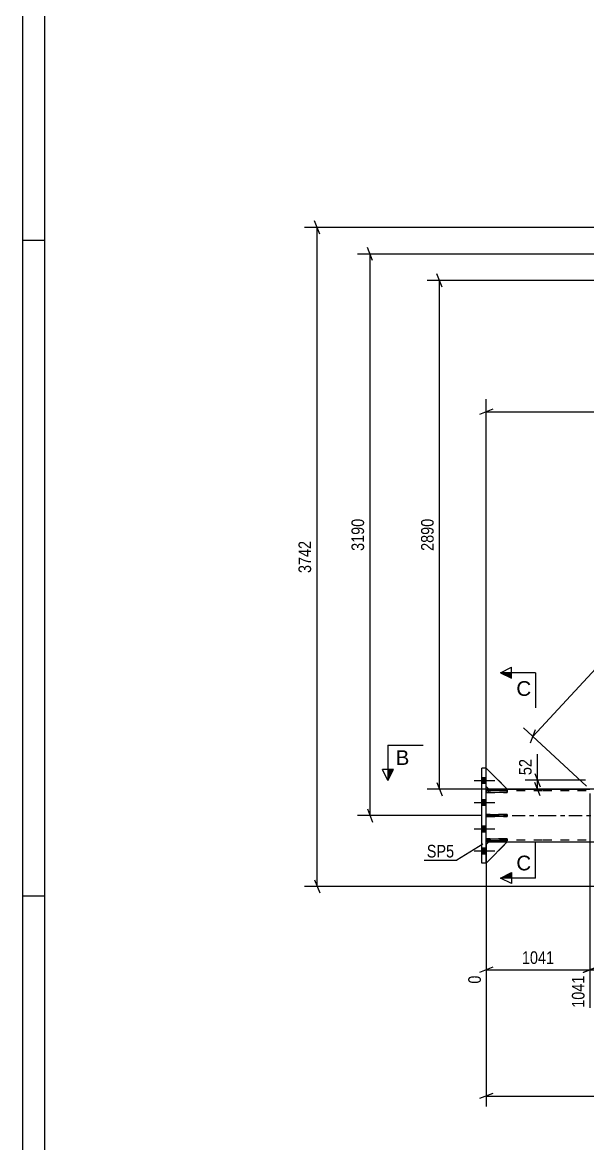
# Model space of a CAD drawing. Header units: millimetres. Extents: x -185 to 1004, y -593 to 248.
# Drawn here: x -185.4 to -57, y -202.1 to 52.6 of the extents above; entities that cross this region are included whole.
import ezdxf

# ---------------------------------------------------------------- set-up
doc = ezdxf.new("R2010")
doc.units = ezdxf.units.MM
doc.linetypes.add('DXK_LINE_DOT2', pattern=[3.9198, 1.9599, -1.9599])
doc.linetypes.add('DXK_LINE_DOT3', pattern=[5.9187, 2.979, -0.9799, 0.9799, -0.9799])
doc.styles.add('Arial', font='ARIAL.TTF', dxfattribs={"height": 0.2})
doc.styles.add('Arial Narrow', font='ARIALN.TTF', dxfattribs={"height": 0.2})

# ---------------------------------------------------------------- blocks, each defined once
blk = doc.blocks.new('Unknown-761544866-1163')
at = {"color": 5, "linetype": 'Continuous'}
for p, q in [((-185.36, 248.09), (-185.36, -592.91)), ((-180.36, 243.09), (-180.36, -587.91)), ((-180.36, 3.09), (-185.36, 3.09)), ((-180.36, -145.91), (-185.36, -145.91))]:
    blk.add_line(p, q, dxfattribs=at)
blk = doc.blocks.new('Part-761544866-1551 - 1400')
at = {"color": 2, "linetype": 'Continuous'}
for p, q in [((-81, -138.4), (-81, -116.8)), ((-80, -116.8), (-81, -116.8)), ((-80, -138.4), (-80, -116.8)), ((-80, -138.4), (-81, -138.4))]:
    blk.add_line(p, q, dxfattribs=at)
blk = doc.blocks.new('Part-761544866-1784 - 1400')
at = {"color": 7, "linetype": 'DXK_LINE_DOT2'}
for p, q in [((-79.4, -133.6), (-80, -134.2)), ((-80, -138.4), (-75.2, -133.6)), ((-80, -134.2), (-80, -138.4)), ((-75.2, -133.6), (-79.4, -133.6))]:
    blk.add_line(p, q, dxfattribs=at)
blk = doc.blocks.new('Part-761544866-1787 - 1400')
at = {"color": 2, "linetype": 'Continuous'}
for p, q in [((-79.4, -133.6), (-80, -134.2)), ((-80, -138.4), (-75.2, -133.6)), ((-80, -134.2), (-80, -138.4)), ((-79.4, -133.6), (-75.2, -133.6))]:
    blk.add_line(p, q, dxfattribs=at)
blk = doc.blocks.new('Part-761544866-1790 - 1400')
at = {"color": 7, "linetype": 'DXK_LINE_DOT2'}
for p, q in [((-80, -121), (-80, -116.8)), ((-80, -116.8), (-75.2, -121.6)), ((-79.4, -121.6), (-80, -121)), ((-75.2, -121.6), (-79.4, -121.6))]:
    blk.add_line(p, q, dxfattribs=at)
blk = doc.blocks.new('Part-761544866-1793 - 1400')
at = {"color": 2, "linetype": 'Continuous'}
for p, q in [((-80, -121), (-80, -116.8)), ((-80, -116.8), (-75.2, -121.6)), ((-79.4, -121.6), (-80, -121)), ((-75.2, -121.6), (-79.4, -121.6))]:
    blk.add_line(p, q, dxfattribs=at)
blk = doc.blocks.new('Part-761544866-1794 - 1400')
at = {"color": 2, "linetype": 'Continuous'}
for p, q in [((-80, -127.84), (-80, -127.36)), ((-80, -127.36), (-75.2, -127.36)), ((-75.2, -127.36), (-75.2, -127.84)), ((-75.2, -127.84), (-80, -127.84))]:
    blk.add_line(p, q, dxfattribs=at)
at = {"color": 7, "linetype": 'DXK_LINE_DOT2'}
blk.add_line((-79.4, -127.84), (-79.4, -127.36), dxfattribs=at)
blk = doc.blocks.new('Part-761544866-1795 - 1400')
at = {"color": 2, "linetype": 'Continuous'}
for p, q in [((-80, -122.34), (-80, -121.86)), ((-80, -121.86), (-75.2, -121.86)), ((-75.2, -121.86), (-75.2, -122.34)), ((-75.2, -122.34), (-80, -122.34))]:
    blk.add_line(p, q, dxfattribs=at)
at = {"color": 7, "linetype": 'DXK_LINE_DOT2'}
blk.add_line((-79.4, -122.34), (-79.4, -121.86), dxfattribs=at)
blk = doc.blocks.new('Part-761544866-1796 - 1400')
at = {"color": 2, "linetype": 'Continuous'}
for p, q in [((-80, -133.34), (-80, -132.86)), ((-80, -132.86), (-75.2, -132.86)), ((-75.2, -133.34), (-80, -133.34)), ((-75.2, -132.86), (-75.2, -133.34))]:
    blk.add_line(p, q, dxfattribs=at)
at = {"color": 7, "linetype": 'DXK_LINE_DOT2'}
blk.add_line((-79.4, -133.34), (-79.4, -132.86), dxfattribs=at)
blk = doc.blocks.new('Part-761544866-1797 - 1400')
at = {"color": 7, "linetype": 'DXK_LINE_DOT2'}
for p, q in [((-75.2, -127.36), (-80, -127.36)), ((-80, -127.36), (-80, -127.84)), ((-79.4, -127.84), (-79.4, -127.36)), ((-75.2, -127.84), (-75.2, -127.36)), ((-80, -127.84), (-75.2, -127.84))]:
    blk.add_line(p, q, dxfattribs=at)
blk = doc.blocks.new('Part-761544866-1798 - 1400')
at = {"color": 7, "linetype": 'DXK_LINE_DOT2'}
for p, q in [((-75.2, -121.86), (-80, -121.86)), ((-80, -121.86), (-80, -122.34)), ((-79.4, -122.34), (-79.4, -121.86)), ((-75.2, -122.34), (-75.2, -121.86)), ((-80, -122.34), (-75.2, -122.34))]:
    blk.add_line(p, q, dxfattribs=at)
blk = doc.blocks.new('Part-761544866-1799 - 1400')
at = {"color": 7, "linetype": 'DXK_LINE_DOT2'}
for p, q in [((-75.2, -132.86), (-80, -132.86)), ((-80, -132.86), (-80, -133.34)), ((-80, -133.34), (-75.2, -133.34)), ((-79.4, -133.34), (-79.4, -132.86)), ((-75.2, -133.34), (-75.2, -132.86))]:
    blk.add_line(p, q, dxfattribs=at)
blk = doc.blocks.new('Part-761544866-1859 - 1400')
at = {"color": 2, "linetype": 'Continuous'}
for p, q in [((-80, -121.6), (-79.4, -121.6)), ((-75.2, -121.6), (-67.2, -121.6)), ((-67.1, -121.6), (-56.46, -121.6)), ((-80, -133.6), (-79.4, -133.6)), ((-75.2, -133.6), (-67.2, -133.6)), ((-67.1, -133.6), (48.74, -133.6))]:
    blk.add_line(p, q, dxfattribs=at)
at = {"color": 7, "linetype": 'DXK_LINE_DOT2'}
for p, q in [((-80, -133.6), (-80, -121.6)), ((-67.2, -122), (-80, -122)), ((-79.4, -121.6), (-75.2, -121.6)), ((863.9, -122), (-67.1, -122)), ((-67.2, -133.2), (-80, -133.2)), ((-79.4, -133.6), (-75.2, -133.6)), ((863.9, -133.2), (-67.1, -133.2))]:
    blk.add_line(p, q, dxfattribs=at)
at = {"color": 7, "linetype": 'DXK_LINE_DOT3'}
for p, q in [((-80, -127.6), (-67.2, -127.6)), ((-67.1, -127.6), (863.9, -127.6))]:
    blk.add_line(p, q, dxfattribs=at)
blk = doc.blocks.new('Bolt-761544866-2045 - 1400')
at = {"linetype": 'Continuous'}
for points in [[(-81, -118.94), (-81, -120.26), (-80, -120.26), (-80, -118.94)], [(-81, -118.94), (-81, -120.26), (-80, -120.26), (-80, -118.94)], [(-81, -118.94), (-81, -120.26), (-80, -120.26), (-80, -118.94)], [(-81, -123.94), (-81, -125.26), (-80, -125.26), (-80, -123.94)], [(-81, -123.94), (-81, -125.26), (-80, -125.26), (-80, -123.94)], [(-81, -129.94), (-81, -131.26), (-80, -131.26), (-80, -129.94)], [(-81, -129.94), (-81, -131.26), (-80, -131.26), (-80, -129.94)], [(-81, -134.94), (-81, -136.26), (-80, -136.26), (-80, -134.94)], [(-81, -134.94), (-81, -136.26), (-80, -136.26), (-80, -134.94)], [(-81, -134.94), (-81, -136.26), (-80, -136.26), (-80, -134.94)]]:
    blk.add_hatch(color=1, dxfattribs=at).paths.add_polyline_path(points)
at = {"color": 1, "linetype": 'Continuous'}
for p, q in [((-82.76, -119.6), (-78, -119.6)), ((-82.76, -119.6), (-78, -119.6)), ((-82.76, -119.6), (-78, -119.6)), ((-81, -118.94), (-80, -118.94)), ((-81, -118.94), (-80, -118.94)), ((-81, -118.94), (-80, -118.94)), ((-81, -120.26), (-80, -120.26)), ((-81, -120.26), (-80, -120.26)), ((-81, -120.26), (-80, -120.26)), ((-82.76, -124.6), (-78, -124.6)), ((-82.76, -124.6), (-78, -124.6)), ((-81, -123.94), (-80, -123.94)), ((-81, -123.94), (-80, -123.94)), ((-81, -125.26), (-80, -125.26)), ((-81, -125.26), (-80, -125.26)), ((-82.76, -130.6), (-78, -130.6)), ((-82.76, -130.6), (-78, -130.6)), ((-81, -129.94), (-80, -129.94)), ((-81, -129.94), (-80, -129.94)), ((-81, -131.26), (-80, -131.26)), ((-81, -131.26), (-80, -131.26)), ((-81, -134.94), (-80, -134.94)), ((-81, -134.94), (-80, -134.94)), ((-81, -134.94), (-80, -134.94)), ((-82.76, -135.6), (-78, -135.6)), ((-82.76, -135.6), (-78, -135.6)), ((-82.76, -135.6), (-78, -135.6)), ((-81, -136.26), (-80, -136.26)), ((-81, -136.26), (-80, -136.26)), ((-81, -136.26), (-80, -136.26))]:
    blk.add_line(p, q, dxfattribs=at)
blk = doc.blocks.new('StraightDimension-761544866-2176 - 1400')
at = {"color": 7, "linetype": 'Continuous'}
for p, q in [((49.58, -5.32), (35.29, 7.89)), ((-69.41, -109.64), (37.38, 5.95)), ((36.8, 4.44), (37.96, 7.46)), ((-57.19, -120.92), (-71.5, -107.7)), ((-68.83, -108.13), (-69.98, -111.15))]:
    blk.add_line(p, q, dxfattribs=at)
at = {"color": 0}
blk.add_wipeout([(-13.68, -48.21), (-16.76, -45.36), (-22.54, -51.61), (-19.45, -54.46)], dxfattribs=at)
at = {"color": 3, "style": 'Arial Narrow'}
blk.add_text('3934', height=2.863, rotation=47.269, dxfattribs=at).set_placement((-19.49, -53.61))
blk = doc.blocks.new('StraightDimension-761544866-19152 - 1400')
at = {"color": 7, "linetype": 'Continuous'}
for p, q in [((-56.46, -122.6), (-56.46, -171.27)), ((50.32, -122.6), (50.32, -171.27)), ((-54.96, -162.06), (-57.96, -163.26)), ((-56.46, -162.66), (50.32, -162.66)), ((48.82, -163.26), (51.82, -162.06))]:
    blk.add_line(p, q, dxfattribs=at)
at = {"color": 0}
blk.add_wipeout([(1.19, -161.91), (1.19, -157.71), (-7.33, -157.71), (-7.33, -161.91)], dxfattribs=at)
at = {"color": 0, "linetype": 'Continuous'}
blk.add_wipeout([(49.72, -163.36), (45.52, -163.36), (45.52, -171.87), (49.72, -171.87)], dxfattribs=at)
at = {"color": 3, "style": 'Arial Narrow'}
blk.add_text('2669', height=2.863, dxfattribs=at).set_placement((-6.73, -161.31))
at = {"color": 3, "linetype": 'Continuous', "style": 'Arial Narrow'}
blk.add_text('3710', height=2.863, rotation=90.0002, dxfattribs=at).set_placement((49.12, -171.27))
blk = doc.blocks.new('StraightDimension-761544866-3275 - 1400')
at = {"color": 7, "linetype": 'Continuous'}
for p, q in [((-18.1, -7), (-18.1, -38.24)), ((-80, -120.6), (-80, -32.99)), ((-78.5, -35.24), (-81.5, -36.44)), ((-19.6, -36.44), (-16.6, -35.24)), ((-80, -35.84), (-18.1, -35.84))]:
    blk.add_line(p, q, dxfattribs=at)
at = {"color": 0}
blk.add_wipeout([(-44.79, -35.09), (-44.79, -30.89), (-53.31, -30.89), (-53.31, -35.09)], dxfattribs=at)
at = {"color": 3, "style": 'Arial Narrow'}
blk.add_text('2000', height=2.863, dxfattribs=at).set_placement((-52.71, -34.49))
blk = doc.blocks.new('StraightDimension-761544866-19153 - 1400')
at = {"color": 7, "linetype": 'Continuous'}
for p, q in [((-56.46, -122.6), (-56.46, -171.27)), ((-80, -134.6), (-80, -165.79)), ((-78.5, -162.06), (-81.5, -163.26)), ((-80, -162.66), (-56.46, -162.66)), ((-57.96, -163.26), (-54.96, -162.06))]:
    blk.add_line(p, q, dxfattribs=at)
at = {"color": 0}
blk.add_wipeout([(-63.97, -161.91), (-63.97, -157.71), (-72.48, -157.71), (-72.48, -161.91)], dxfattribs=at)
at = {"color": 0, "linetype": 'Continuous'}
for points in [[(-80.6, -163.36), (-84.8, -163.36), (-84.8, -166.39), (-80.6, -166.39)], [(-57.06, -163.36), (-61.26, -163.36), (-61.26, -171.87), (-57.06, -171.87)]]:
    blk.add_wipeout(points, dxfattribs=at)
at = {"color": 3, "style": 'Arial Narrow'}
blk.add_text('1041', height=2.863, dxfattribs=at).set_placement((-71.88, -161.31))
at = {"color": 3, "linetype": 'Continuous', "style": 'Arial Narrow'}
for s, height, p in [('0', 2.86, (-81.2, -165.79)), ('1041', 2.863, (-57.66, -171.27))]:
    blk.add_text(s, height=height, rotation=90.0002, dxfattribs=at).set_placement(p)
blk = doc.blocks.new('StraightDimension-761544866-2658 - 1400')
at = {"color": 7, "linetype": 'Continuous'}
for p, q in [((-89.98, -7.5), (-91.18, -4.5)), ((62.54, -6), (-93.43, -6)), ((-90.58, -121.6), (-90.58, -6)), ((62.54, -121.6), (-93.43, -121.6)), ((-91.18, -120.1), (-89.98, -123.1))]:
    blk.add_line(p, q, dxfattribs=at)
at = {"color": 0}
blk.add_wipeout([(-91.33, -59.54), (-95.53, -59.54), (-95.53, -68.06), (-91.33, -68.06)], dxfattribs=at)
at = {"color": 3, "style": 'Arial Narrow'}
blk.add_text('2890', height=2.863, rotation=90.0002, dxfattribs=at).set_placement((-91.93, -67.46))
blk = doc.blocks.new('StraightDimension-761544866-2903 - 1400')
at = {"color": 7, "linetype": 'Continuous'}
for p, q in [((-80, -139.4), (-80, -193.72)), ((-78.5, -190.72), (-81.5, -191.92)), ((-80, -191.32), (919.9, -191.32))]:
    blk.add_line(p, q, dxfattribs=at)
blk = doc.blocks.new('StraightDimension-761544866-3308 - 1400')
at = {"color": 7, "linetype": 'Continuous'}
for p, q in [((-20.1, 0), (-109.24, 0)), ((-105.79, -1.5), (-106.99, 1.5)), ((-106.39, -127.6), (-106.39, 0)), ((-106.99, -126.1), (-105.79, -129.1)), ((-81, -127.6), (-109.24, -127.6))]:
    blk.add_line(p, q, dxfattribs=at)
at = {"color": 0}
blk.add_wipeout([(-107.14, -59.54), (-111.34, -59.54), (-111.34, -68.06), (-107.14, -68.06)], dxfattribs=at)
at = {"color": 3, "style": 'Arial Narrow'}
blk.add_text('3190', height=2.863, rotation=90.0002, dxfattribs=at).set_placement((-107.74, -67.46))
blk = doc.blocks.new('StraightDimension-761544866-3461 - 1400')
at = {"color": 7, "linetype": 'Continuous'}
for p, q in [((-19.1, 6), (-121.27, 6)), ((-117.82, 4.5), (-119.02, 7.5)), ((-118.42, -143.68), (-118.42, 6)), ((-119.02, -142.18), (-117.82, -145.18)), ((53.41, -143.68), (-121.27, -143.68))]:
    blk.add_line(p, q, dxfattribs=at)
at = {"color": 0}
blk.add_wipeout([(-119.17, -64.59), (-123.37, -64.59), (-123.37, -73.1), (-119.17, -73.1)], dxfattribs=at)
at = {"color": 3, "style": 'Arial Narrow'}
blk.add_text('3742', height=2.863, rotation=90.0002, dxfattribs=at).set_placement((-119.77, -72.5))
blk = doc.blocks.new('StraightDimension-761544866-19114 - 1400')
at = {"color": 7, "linetype": 'Continuous'}
for p, q in [((-57.46, -119.54), (-71.17, -119.54)), ((-68.92, -118.04), (-67.72, -121.04)), ((-68.32, -121.6), (-68.32, -119.54)), ((-57.46, -121.6), (-71.17, -121.6)), ((-67.72, -123.1), (-68.92, -120.1))]:
    blk.add_line(p, q, dxfattribs=at)
at = {"color": 0}
blk.add_wipeout([(-69.07, -114.16), (-73.27, -114.16), (-73.27, -119.01), (-69.07, -119.01)], dxfattribs=at)
at = {"color": 7, "linetype": 'Continuous'}
blk.add_line((-68.32, -119.54), (-68.32, -113.63), dxfattribs=at)
blk.add_line((-68.32, -119.54), (-68.32, -113.63), dxfattribs=at)
at = {"color": 3, "style": 'Arial Narrow'}
blk.add_text('52', height=2.863, rotation=90.0002, dxfattribs=at).set_placement((-69.67, -118.41))
blk = doc.blocks.new('SectionMark-761544866-3608 - 1400')
at = {"color": 6, "linetype": 'Continuous'}
for p, q in [((-102.32, -111.6), (-102.32, -119.6)), ((-102.32, -119.6), (-103.57, -117.1))]:
    blk.add_line(p, q, dxfattribs=at)
at = {"color": 0, "linetype": 'Continuous'}
blk.add_wipeout([(-97.46, -116.1), (-97.46, -112.6), (-100.57, -112.6), (-100.57, -116.1)], dxfattribs=at)
at = {"linetype": 'Continuous'}
blk.add_hatch(color=6, dxfattribs=at).paths.add_polyline_path([(-102.32, -117.1), (-101.07, -117.1), (-102.32, -119.6)])
at = {"color": 6, "linetype": 'Continuous'}
for p, q in [((-102.32, -111.6), (-94.32, -111.6)), ((-101.07, -117.1), (-103.57, -117.1)), ((-102.32, -119.6), (-101.07, -117.1))]:
    blk.add_line(p, q, dxfattribs=at)
at = {"color": 3, "linetype": 'Continuous', "style": 'Arial'}
blk.add_text('B', height=3.34, dxfattribs=at).set_placement((-100.57, -116.1))
blk = doc.blocks.new('SectionMark-761544866-29951 - 1400')
at = {"color": 6, "linetype": 'Continuous'}
for p, q in [((-76.77, -95.15), (-74.27, -93.9)), ((-68.77, -95.15), (-76.77, -95.15)), ((-68.77, -141.8), (-76.77, -141.8)), ((-74.27, -143.05), (-76.77, -141.8))]:
    blk.add_line(p, q, dxfattribs=at)
at = {"color": 0, "linetype": 'Continuous'}
for points in [[(-69.77, -100.4), (-69.77, -96.9), (-73.14, -96.9), (-73.14, -100.4)], [(-69.77, -140.05), (-69.77, -136.55), (-73.14, -136.55), (-73.14, -140.05)]]:
    blk.add_wipeout(points, dxfattribs=at)
at = {"linetype": 'Continuous'}
for points in [[(-74.27, -95.15), (-74.27, -96.4), (-76.77, -95.15)], [(-74.27, -140.55), (-74.27, -141.8), (-76.77, -141.8)]]:
    blk.add_hatch(color=6, dxfattribs=at).paths.add_polyline_path(points)
at = {"color": 6, "linetype": 'Continuous'}
for p, q in [((-74.27, -96.4), (-74.27, -93.9)), ((-76.77, -95.15), (-74.27, -96.4)), ((-68.77, -95.15), (-68.77, -103.15)), ((-68.77, -141.8), (-68.77, -133.8)), ((-76.77, -141.8), (-74.27, -140.55)), ((-74.27, -140.55), (-74.27, -143.05))]:
    blk.add_line(p, q, dxfattribs=at)
at = {"color": 3, "linetype": 'Continuous', "style": 'Arial'}
for p in [(-73.14, -100.4), (-73.14, -140.05)]:
    blk.add_text('C', height=3.34, dxfattribs=at).set_placement(p)
blk = doc.blocks.new('Mark-761544866-29976 - 1400')
at = {"color": 0}
blk.add_wipeout([(-87.28, -137.12), (-87.28, -134.12), (-93.49, -134.12), (-93.49, -137.12)], dxfattribs=at)
blk.add_wipeout([(-87.28, -137.12), (-87.28, -134.12), (-93.49, -134.12), (-93.49, -137.12)], dxfattribs=at)
at = {"color": 30, "linetype": 'Continuous'}
for p in [(-80.79, -134.07), (-94.09, -137.72)]:
    blk.add_line(p, (-86.68, -137.72), dxfattribs=at)
at = {"color": 3, "style": 'Arial Narrow'}
blk.add_text('SP5', height=2.863, dxfattribs=at).set_placement((-93.49, -137.12))

msp = doc.modelspace()

# ---------------------------------------------------------------- block references
for name in ['Unknown-761544866-1163', 'Part-761544866-1551 - 1400', 'Part-761544866-1790 - 1400', 'Part-761544866-1793 - 1400', 'Bolt-761544866-2045 - 1400', 'Part-761544866-1859 - 1400', 'Part-761544866-1795 - 1400', 'Part-761544866-1798 - 1400', 'Part-761544866-1794 - 1400', 'Part-761544866-1797 - 1400', 'Part-761544866-1796 - 1400', 'Part-761544866-1799 - 1400', 'Part-761544866-1784 - 1400', 'Part-761544866-1787 - 1400']:
    msp.add_blockref(name, (0, 0))

# ---------------------------------------------------------------- next in the draw order: block references
for name in ['StraightDimension-761544866-2176 - 1400', 'StraightDimension-761544866-19152 - 1400']:
    msp.add_blockref(name, (0, 0))

# ---------------------------------------------------------------- next in the draw order: block references
for name in ['StraightDimension-761544866-3275 - 1400', 'StraightDimension-761544866-19153 - 1400']:
    msp.add_blockref(name, (0, 0))

# ---------------------------------------------------------------- next in the draw order: block references
msp.add_blockref('StraightDimension-761544866-2658 - 1400', (0, 0))

# ---------------------------------------------------------------- next in the draw order: block references
msp.add_blockref('StraightDimension-761544866-2903 - 1400', (0, 0))

# ---------------------------------------------------------------- next in the draw order: block references
msp.add_blockref('StraightDimension-761544866-3308 - 1400', (0, 0))

# ---------------------------------------------------------------- next in the draw order: block references
msp.add_blockref('StraightDimension-761544866-3461 - 1400', (0, 0))

# ---------------------------------------------------------------- next in the draw order: block references
for name in ['StraightDimension-761544866-19114 - 1400', 'Mark-761544866-29976 - 1400']:
    msp.add_blockref(name, (0, 0))

# ---------------------------------------------------------------- next in the draw order: block references
msp.add_blockref('SectionMark-761544866-3608 - 1400', (0, 0))

# ---------------------------------------------------------------- next in the draw order: block references
msp.add_blockref('SectionMark-761544866-29951 - 1400', (0, 0))

doc.saveas('drawing.dxf')
